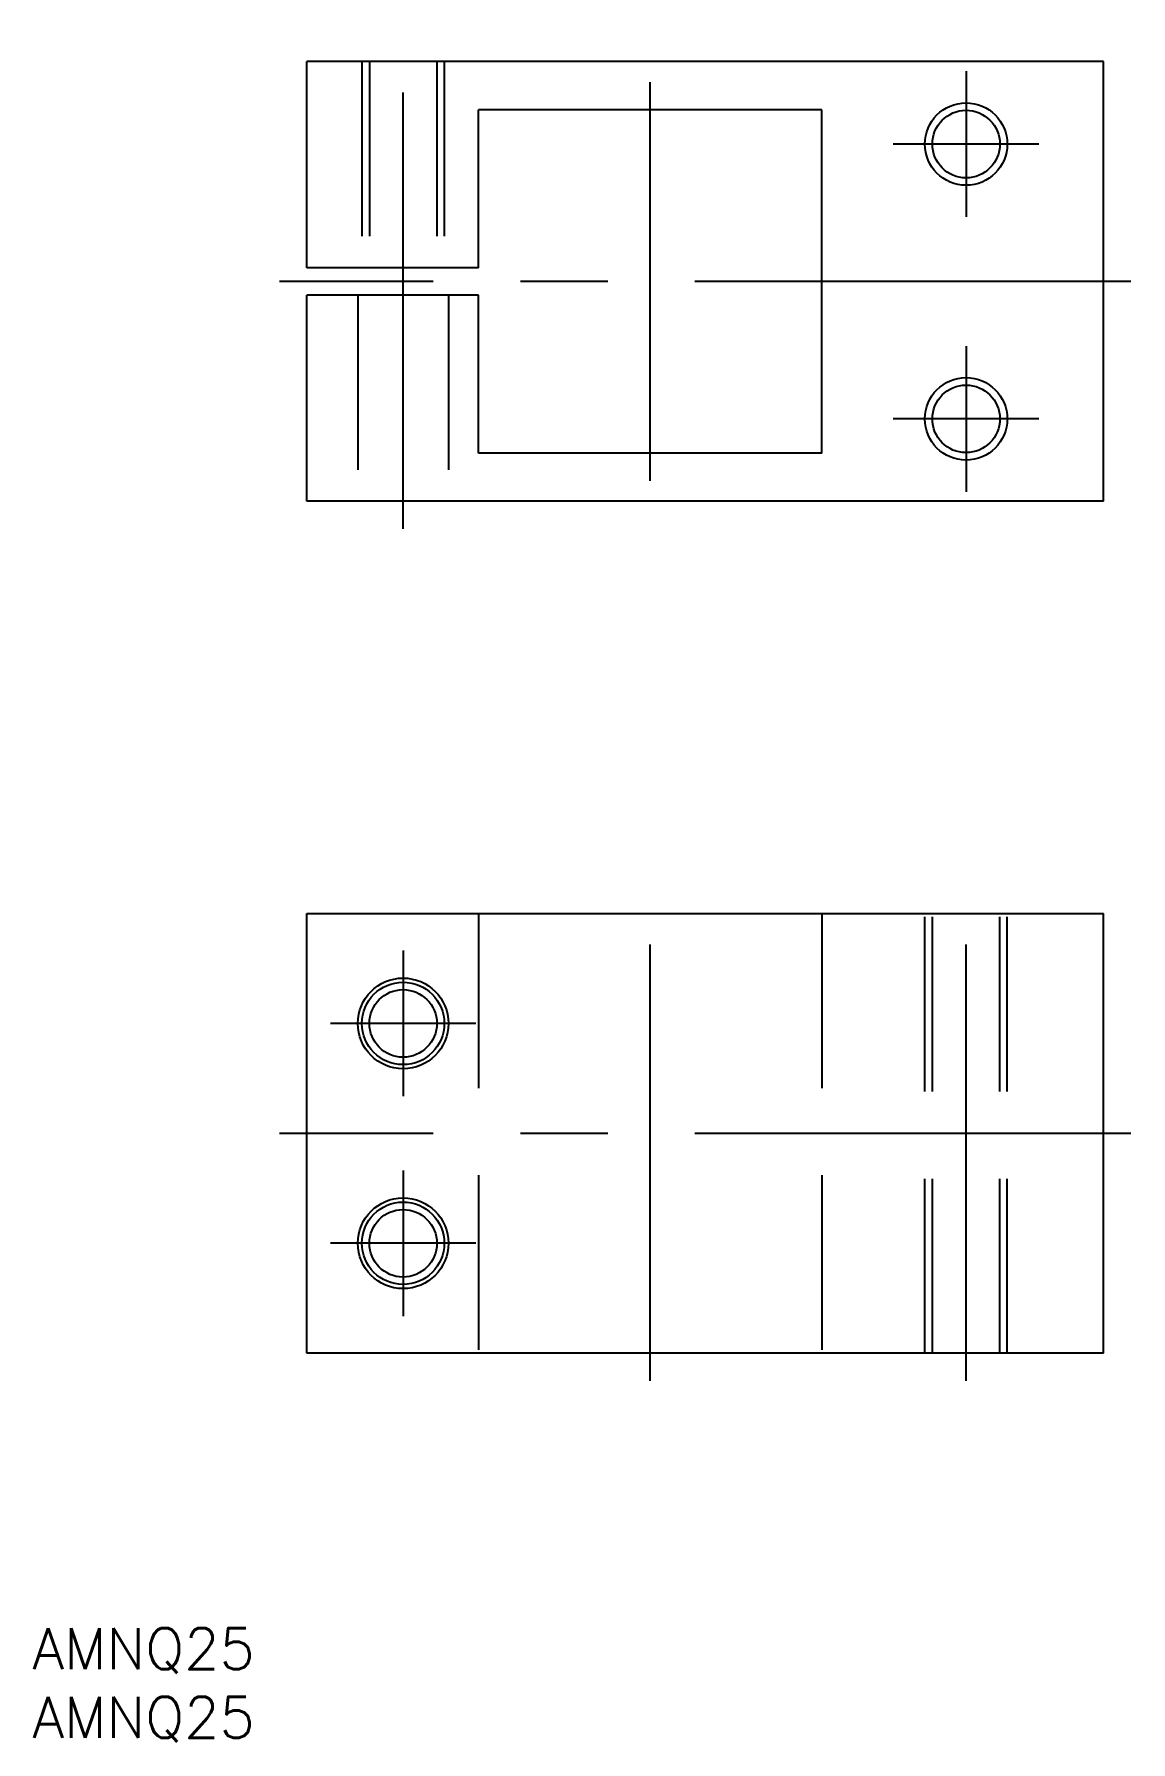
# Model space of a CAD drawing. Extents: x -20 to 60, y -28 to 96.
import ezdxf

# ---------------------------------------------------------------- set-up
doc = ezdxf.new("R2010")
doc.units = 0
doc.linetypes.add('CENTER', pattern=[50.8, 31.75, -6.35, 6.35, -6.35])
doc.linetypes.add('DASHED', pattern=[19.05, 12.7, -6.35])
doc.layers.get('0').update_dxf_attribs({"linetype": 'CONTINUOUS'})
doc.layers.add('CENTER', color=1, linetype='CONTINUOUS')
doc.styles.get("Standard").update_dxf_attribs({"font": 'txt.shx', "height": 3, "bigfont": 'bigfont.shx'})

msp = doc.modelspace()

# ---------------------------------------------------------------- linework, layer by layer
at = {"color": 7, "linetype": 'CONTINUOUS'}
for p, q in [((58, 94), (0, 94)), ((0, 79), (0, 94)), ((58, 62), (58, 94)), ((37.5, 90.5), (12.5, 90.5)), ((12.5, 79), (12.5, 90.5)), ((37.5, 65.5), (37.5, 90.5)), ((12.5, 79), (0, 79)), ((0, 62), (0, 77)), ((12.5, 77), (0, 77)), ((12.5, 65.5), (12.5, 77)), ((37.5, 65.5), (12.5, 65.5)), ((58, 62), (0, 62)), ((0, 0), (0, 32)), ((0, 32), (58, 32)), ((58, 0), (58, 32)), ((58, 0), (0, 0))]:
    msp.add_line(p, q, dxfattribs=at)
at = {"color": 3, "linetype": 'DASHED'}
for p, q in [((4, 94), (4, 79)), ((4.5415, 94), (4.5415, 79)), ((9.4585, 94), (9.4585, 79)), ((10, 94), (10, 79)), ((3.7, 77), (3.7, 62)), ((10.3, 77), (10.3, 62)), ((12.5, 32), (12.5, 0)), ((37.5, 32), (37.5, 0)), ((45, 0), (45, 32)), ((45.5415, 0), (45.5415, 32)), ((50.4585, 0), (50.4585, 32)), ((51, 0), (51, 32))]:
    msp.add_line(p, q, dxfattribs=at)
at = {"color": 3, "linetype": 'CONTINUOUS'}
for centre in [(48, 88), (48, 68), (7, 24), (7, 8)]:
    msp.add_circle(centre, 3, dxfattribs=at)
at = {"color": 7, "linetype": 'CONTINUOUS'}
for centre, radius in [((48, 88), 2.4585), ((48, 68), 2.4585), ((7, 24), 3.3), ((7, 24), 2.4585), ((7, 8), 3.3), ((7, 8), 2.4585)]:
    msp.add_circle(centre, radius, dxfattribs=at)
at = {"layer": 'CENTER', "color": 1, "linetype": 'CENTER'}
for p, q in [((7, 60), (7, 96)), ((48, 93.3), (48, 82.7)), ((25, 63.5), (25, 92.5)), ((53.3, 88), (42.7, 88)), ((60, 78), (-2, 78)), ((48, 73.3), (48, 62.7)), ((53.3, 68), (42.7, 68)), ((25, -2), (25, 34)), ((48, -2), (48, 34)), ((7, 29.3), (7, 18.7)), ((12.3, 24), (1.7, 24)), ((60, 16), (-2, 16)), ((7, 13.3), (7, 2.7)), ((12.3, 8), (1.7, 8))]:
    msp.add_line(p, q, dxfattribs=at)

# ---------------------------------------------------------------- texts
at = {"color": 7, "linetype": 'CONTINUOUS'}
for p in [(-20, -23), (-20, -28)]:
    msp.add_text('AMNQ25', height=3, dxfattribs=at).set_placement(p)

doc.saveas('drawing.dxf')
